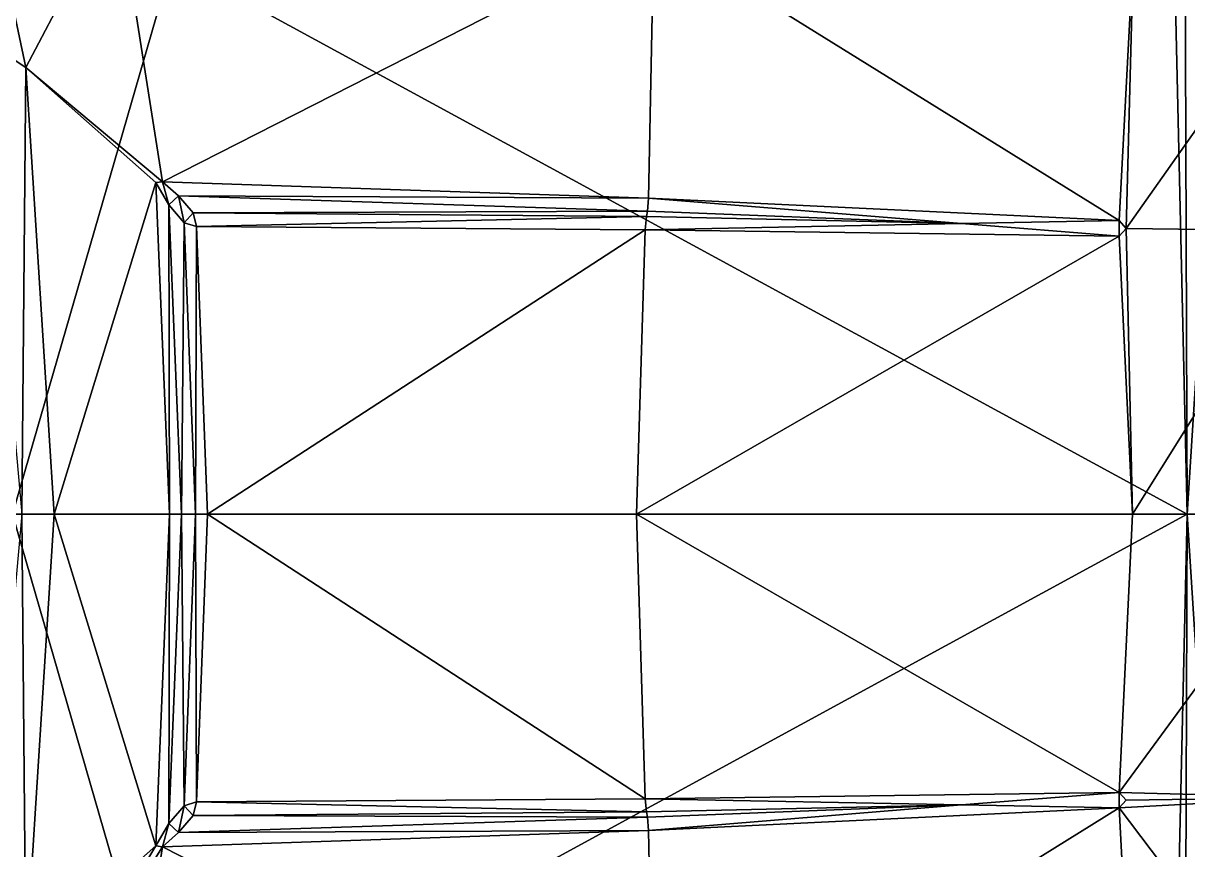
# Model space of a CAD drawing. Header units: metres. Extents: x -7 to 7, y -2.9 to 2.9.
# Drawn here: x 2.332 to 5.344, y -0.868 to 1.27 of the extents above; entities that cross this region are included whole.
import ezdxf

# ---------------------------------------------------------------- set-up
doc = ezdxf.new("R2010")
doc.units = ezdxf.units.M

msp = doc.modelspace()

# ---------------------------------------------------------------- linework, layer by layer
for points in [[(2.30412, 2.41135, -1.32478), (2.71727, 1.43054, -1.31958), (2.30412, 0, -1.32407)], [(5.30994, 1.43394, -1.32781), (5.33394, 2.4013, -1.31795), (5.34239, 0, -1.31907)], [(5.48645, 2.26574, -1.38755), (5.34239, 0, -1.31907), (5.33394, 2.4013, -1.31795)], [(5.34239, 0, -1.31907), (5.48645, 2.26574, -1.38755), (5.49795, 0, -1.43199)], [(2.33802, 1.15556, 0.928252), (2.57441, 1.6057, 0.841504), (2.25202, 1.56152, 0.896978)], [(2.33802, 1.15556, 0.928252), (2.69194, 0.860296, 0.891965), (2.57441, 1.6057, 0.841504)], [(2.69194, 0.860296, 0.891965), (3.96313, 1.50827, 0.606043), (2.57441, 1.6057, 0.841504)], [(2.25202, 1.56152, 0.896978), (2.21684, 1.2354, 0.959679), (2.33802, 1.15556, 0.928252)], [(3.96313, 1.50827, 0.606043), (2.69194, 0.860296, 0.891965), (3.94938, 0.818209, 0.664272)], [(3.94938, 0.818209, 0.664272), (5.16706, 0.75969, 0.356286), (3.96313, 1.50827, 0.606043)], [(3.96313, 1.50827, 0.606043), (5.16706, 0.75969, 0.356286), (5.20415, 1.46351, 0.293488)], [(5.18483, 0.739545, 0.35128), (5.20415, 1.46351, 0.293488), (5.16706, 0.75969, 0.356286)], [(5.18483, 0.739545, 0.35128), (5.64187, 1.38833, 0.144645), (5.20415, 1.46351, 0.293488)], [(2.71727, 1.43054, -1.31958), (5.34239, 0, -1.31907), (2.30412, 0, -1.32407)], [(5.30994, 1.43394, -1.32781), (5.34239, 0, -1.31907), (2.71727, 1.43054, -1.31958)], [(5.64187, 1.38833, 0.144645), (5.18483, 0.739545, 0.35128), (5.66, 0.733353, 0.179999)], [(2.32837, 0, 1.00178), (2.33802, 1.15556, 0.928252), (2.21684, 1.2354, 0.959679)], [(2.33802, 1.15556, 0.928252), (2.32837, 0, 1.00178), (2.4119, 0, 0.97446)], [(2.4119, 0, 0.97446), (2.67451, 0.85846, 0.895334), (2.33802, 1.15556, 0.928252)], [(2.69194, 0.860296, 0.891965), (2.33802, 1.15556, 0.928252), (2.67451, 0.85846, 0.895334)], [(2.67451, 0.85846, 0.895334), (2.4119, 0, 0.97446), (2.70965, 0, 0.922369)], [(2.70843, 0.800347, 0.878311), (2.69194, 0.860296, 0.891965), (2.67451, 0.85846, 0.895334)], [(2.67451, 0.85846, 0.895334), (2.70965, 0, 0.922369), (2.70843, 0.800347, 0.878311)], [(2.69194, 0.860296, 0.891965), (2.70843, 0.800347, 0.878311), (2.73331, 0.823549, 0.873361)], [(2.73331, 0.823549, 0.873361), (3.94938, 0.818209, 0.664272), (2.69194, 0.860296, 0.891965)], [(2.74767, 0.754265, 0.830686), (2.73331, 0.823549, 0.873361), (2.70843, 0.800347, 0.878311)], [(2.77101, 0.779501, 0.825433), (3.94638, 0.7842, 0.655918), (2.73331, 0.823549, 0.873361)], [(3.94938, 0.818209, 0.664272), (2.73331, 0.823549, 0.873361), (3.94638, 0.7842, 0.655918)], [(2.77101, 0.779501, 0.825433), (2.73331, 0.823549, 0.873361), (2.74767, 0.754265, 0.830686)], [(4.75908, 0.752242, 0.455663), (3.94938, 0.818209, 0.664272), (3.94638, 0.7842, 0.655918)], [(5.16706, 0.75969, 0.356286), (3.94938, 0.818209, 0.664272), (4.75908, 0.752242, 0.455663)], [(2.70843, 0.800347, 0.878311), (2.70965, 0, 0.922369), (2.74088, 0, 0.902569)], [(2.74088, 0, 0.902569), (2.74767, 0.754265, 0.830686), (2.70843, 0.800347, 0.878311)], [(3.94638, 0.7842, 0.655918), (2.77101, 0.779501, 0.825433), (3.94378, 0.770111, 0.645881)], [(3.94378, 0.770111, 0.645881), (4.75908, 0.752242, 0.455663), (3.94638, 0.7842, 0.655918)], [(2.74767, 0.754265, 0.830686), (2.74088, 0, 0.902569), (2.77713, 0, 0.8511)], [(2.7796, 0.744128, 0.811807), (2.77101, 0.779501, 0.825433), (2.74767, 0.754265, 0.830686)], [(2.77713, 0, 0.8511), (2.7796, 0.744128, 0.811807), (2.74767, 0.754265, 0.830686)], [(2.7796, 0.744128, 0.811807), (3.94378, 0.770111, 0.645881), (2.77101, 0.779501, 0.825433)], [(3.94378, 0.770111, 0.645881), (2.7796, 0.744128, 0.811807), (3.94056, 0.736052, 0.636633)], [(3.94056, 0.736052, 0.636633), (4.75908, 0.752242, 0.455663), (3.94378, 0.770111, 0.645881)], [(4.75908, 0.752242, 0.455663), (5.16696, 0.719783, 0.358349), (5.16706, 0.75969, 0.356286)], [(5.16706, 0.75969, 0.356286), (5.16696, 0.719783, 0.358349), (5.18483, 0.739545, 0.35128)], [(2.80844, 0, 0.831784), (2.7796, 0.744128, 0.811807), (2.77713, 0, 0.8511)], [(2.80844, 0, 0.831784), (3.94056, 0.736052, 0.636633), (2.7796, 0.744128, 0.811807)], [(3.94056, 0.736052, 0.636633), (2.80844, 0, 0.831784), (3.9177, 0, 0.665619)], [(3.9177, 0, 0.665619), (5.16696, 0.719783, 0.358349), (3.94056, 0.736052, 0.636633)], [(4.75908, 0.752242, 0.455663), (3.94056, 0.736052, 0.636633), (5.16696, 0.719783, 0.358349)], [(5.20111, 0, 0.368658), (5.18483, 0.739545, 0.35128), (5.16696, 0.719783, 0.358349)], [(5.20111, 0, 0.368658), (5.66, 0.733353, 0.179999), (5.18483, 0.739545, 0.35128)], [(5.66, 0.733353, 0.179999), (5.20111, 0, 0.368658), (5.69502, 0, 0.195592)], [(5.20111, 0, 0.368658), (5.16696, 0.719783, 0.358349), (3.9177, 0, 0.665619)], [(2.21684, -1.2354, 0.959679), (2.33802, -1.15556, 0.928252), (2.32837, 0, 1.00178)], [(2.71727, -1.43054, -1.31958), (2.30412, -2.41135, -1.32478), (2.30412, 0, -1.32407)], [(5.34239, 0, -1.31907), (2.71727, -1.43054, -1.31958), (2.30412, 0, -1.32407)], [(2.32837, 0, 1.00178), (2.33802, -1.15556, 0.928252), (2.4119, 0, 0.97446)], [(2.33802, -1.15556, 0.928252), (2.67451, -0.85846, 0.895334), (2.4119, 0, 0.97446)], [(2.4119, 0, 0.97446), (2.67451, -0.85846, 0.895334), (2.70965, 0, 0.922369)], [(2.70843, -0.800347, 0.878311), (2.70965, 0, 0.922369), (2.67451, -0.85846, 0.895334)], [(2.70965, 0, 0.922369), (2.70843, -0.800347, 0.878311), (2.74088, 0, 0.902569)], [(2.70843, -0.800347, 0.878311), (2.74767, -0.754265, 0.830686), (2.74088, 0, 0.902569)], [(2.71727, -1.43054, -1.31958), (5.34239, 0, -1.31907), (5.30994, -1.43394, -1.32781)], [(2.74088, 0, 0.902569), (2.74767, -0.754265, 0.830686), (2.77713, 0, 0.8511)], [(2.7796, -0.744128, 0.811807), (2.77713, 0, 0.8511), (2.74767, -0.754265, 0.830686)], [(2.77713, 0, 0.8511), (2.7796, -0.744128, 0.811807), (2.80844, 0, 0.831784)], [(2.7796, -0.744128, 0.811807), (3.94056, -0.736052, 0.636633), (2.80844, 0, 0.831784)], [(2.80844, 0, 0.831784), (3.94056, -0.736052, 0.636633), (3.9177, 0, 0.665619)], [(3.9177, 0, 0.665619), (5.16696, -0.719783, 0.358349), (5.20111, 0, 0.368658)], [(5.16696, -0.719783, 0.358349), (3.9177, 0, 0.665619), (3.94056, -0.736052, 0.636633)], [(5.16696, -0.719783, 0.358349), (5.66, -0.733353, 0.179999), (5.69502, 0, 0.195592)], [(5.16696, -0.719783, 0.358349), (5.69502, 0, 0.195592), (5.20111, 0, 0.368658)], [(5.33394, -2.4013, -1.31795), (5.30994, -1.43394, -1.32781), (5.34239, 0, -1.31907)], [(5.33394, -2.4013, -1.31795), (5.34239, 0, -1.31907), (5.48645, -2.26574, -1.38755)], [(5.48645, -2.26574, -1.38755), (5.34239, 0, -1.31907), (5.49795, 0, -1.43199)], [(3.94056, -0.736052, 0.636633), (4.75908, -0.752242, 0.455663), (5.16696, -0.719783, 0.358349)], [(5.16706, -0.75969, 0.356286), (5.16696, -0.719783, 0.358349), (4.75908, -0.752242, 0.455663)], [(5.66, -0.733353, 0.179999), (5.16696, -0.719783, 0.358349), (5.18483, -0.739545, 0.35128)], [(5.16696, -0.719783, 0.358349), (5.16706, -0.75969, 0.356286), (5.18483, -0.739545, 0.35128)], [(2.74767, -0.754265, 0.830686), (2.77101, -0.779501, 0.825433), (2.7796, -0.744128, 0.811807)], [(3.94378, -0.770111, 0.645881), (2.7796, -0.744128, 0.811807), (2.77101, -0.779501, 0.825433)], [(3.94056, -0.736052, 0.636633), (2.7796, -0.744128, 0.811807), (3.94378, -0.770111, 0.645881)], [(3.94378, -0.770111, 0.645881), (4.75908, -0.752242, 0.455663), (3.94056, -0.736052, 0.636633)], [(3.94638, -0.7842, 0.655918), (4.75908, -0.752242, 0.455663), (3.94378, -0.770111, 0.645881)], [(3.94938, -0.818209, 0.664272), (4.75908, -0.752242, 0.455663), (3.94638, -0.7842, 0.655918)], [(4.75908, -0.752242, 0.455663), (3.94938, -0.818209, 0.664272), (5.16706, -0.75969, 0.356286)], [(5.16706, -0.75969, 0.356286), (5.64187, -1.38833, 0.144645), (5.66, -0.733353, 0.179999)], [(5.16706, -0.75969, 0.356286), (5.66, -0.733353, 0.179999), (5.18483, -0.739545, 0.35128)], [(2.73331, -0.823549, 0.873361), (2.74767, -0.754265, 0.830686), (2.70843, -0.800347, 0.878311)], [(2.74767, -0.754265, 0.830686), (2.73331, -0.823549, 0.873361), (2.77101, -0.779501, 0.825433)], [(2.73331, -0.823549, 0.873361), (3.94638, -0.7842, 0.655918), (2.77101, -0.779501, 0.825433)], [(2.77101, -0.779501, 0.825433), (3.94638, -0.7842, 0.655918), (3.94378, -0.770111, 0.645881)], [(3.96313, -1.50827, 0.606043), (5.16706, -0.75969, 0.356286), (3.94938, -0.818209, 0.664272)], [(5.16706, -0.75969, 0.356286), (3.96313, -1.50827, 0.606043), (5.20415, -1.46351, 0.293488)], [(5.64187, -1.38833, 0.144645), (5.16706, -0.75969, 0.356286), (5.20415, -1.46351, 0.293488)], [(2.67451, -0.85846, 0.895334), (2.69194, -0.860296, 0.891965), (2.70843, -0.800347, 0.878311)], [(2.70843, -0.800347, 0.878311), (2.69194, -0.860296, 0.891965), (2.73331, -0.823549, 0.873361)], [(3.94638, -0.7842, 0.655918), (2.73331, -0.823549, 0.873361), (3.94938, -0.818209, 0.664272)], [(2.69194, -0.860296, 0.891965), (3.96313, -1.50827, 0.606043), (3.94938, -0.818209, 0.664272)], [(3.94938, -0.818209, 0.664272), (2.73331, -0.823549, 0.873361), (2.69194, -0.860296, 0.891965)], [(2.25202, -1.56152, 0.896978), (2.69194, -0.860296, 0.891965), (2.67451, -0.85846, 0.895334)], [(2.25202, -1.56152, 0.896978), (2.67451, -0.85846, 0.895334), (2.33802, -1.15556, 0.928252)], [(2.69194, -0.860296, 0.891965), (2.25202, -1.56152, 0.896978), (2.57441, -1.6057, 0.841504)], [(2.57441, -1.6057, 0.841504), (3.96313, -1.50827, 0.606043), (2.69194, -0.860296, 0.891965)]]:
    msp.add_3dface(points)

doc.saveas('drawing.dxf')
